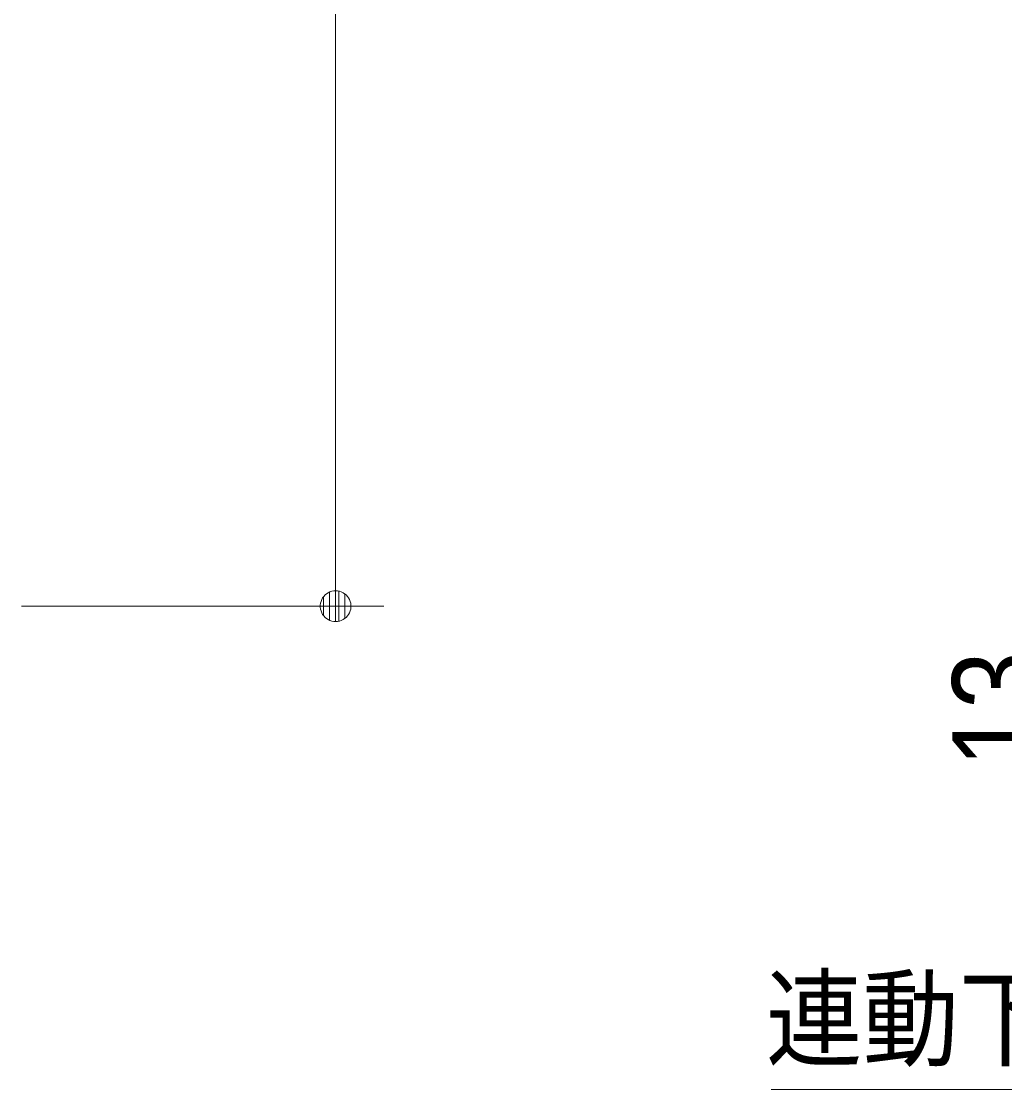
# Model space of a CAD drawing. Units: millimetres, scale not verified. Extents: x -6062 to 6062, y -3045 to 3045.
# Drawn here: x -33 to 373.7, y -2200 to -1758.1 of the extents above; entities that cross this region are included whole.
import ezdxf
from ezdxf.enums import TextEntityAlignment as Align

# ---------------------------------------------------------------- set-up
doc = ezdxf.new("R2010")
doc.units = ezdxf.units.MM
doc.header["$LTSCALE"] = 20
for name, color, linetype, lineweight in [('0-0_2寸法-1', 7, 'Continuous', 9), ('0-1_0', 7, 'Continuous', 9), ('0-2_2寸法-3', 7, 'Continuous', 9), ('0-5_2寸法-2', 7, 'Continuous', 9)]:
    doc.layers.add(name, color=color, linetype=linetype, lineweight=lineweight)
doc.styles.add('ＭＳ ゴシック', font='')
doc.styles.add('ＭＳ Ｐゴシック', font='')
doc.styles.get('ＭＳ ゴシック').set_extended_font_data('MS Gothic')
doc.styles.get('ＭＳ Ｐゴシック').set_extended_font_data('MS PGothic')

# ---------------------------------------------------------------- blocks, each defined once
blk = doc.blocks.new('_Dot')
at = {"layer": '0-1_0'}
for p, q in [((-10, 0), (-20, 0)), ((9.78, 2), (-9.78, 2)), ((7.99, 6), (-7.99, 6)), ((9.16, -3.98), (-9.16, -3.98)), ((6, -7.98), (-6, -7.98))]:
    blk.add_line(p, q, dxfattribs=at)
for points in [[(10, 0), (9.92, 1.25), (9.69, 2.49), (9.3, 3.68), (8.76, 4.82), (8.09, 5.88), (7.29, 6.85), (6.37, 7.71), (5.36, 8.44), (4.26, 9.05), (3.09, 9.51), (1.87, 9.82), (0.63, 9.98), (-0.63, 9.98), (-1.87, 9.82), (-3.09, 9.51), (-4.26, 9.05), (-5.36, 8.44), (-6.37, 7.71), (-7.29, 6.85), (-8.09, 5.88), (-8.76, 4.82), (-9.3, 3.68), (-9.69, 2.49), (-9.92, 1.25), (-10, 0), (0, 0)], [(-10, 0), (-9.92, -1.25), (-9.69, -2.49), (-9.3, -3.68), (-8.76, -4.82), (-8.09, -5.88), (-7.29, -6.85), (-6.37, -7.71), (-5.36, -8.44), (-4.26, -9.05), (-3.09, -9.51), (-1.87, -9.82), (-0.63, -9.98), (0.63, -9.98), (1.87, -9.82), (3.09, -9.51), (4.26, -9.05), (5.36, -8.44), (6.37, -7.71), (7.29, -6.85), (8.09, -5.88), (8.76, -4.82), (9.3, -3.68), (9.69, -2.49), (9.92, -1.25), (10, 0), (0, 0)]]:
    blk.add_lwpolyline(points, close=True, dxfattribs=at)

msp = doc.modelspace()

# ---------------------------------------------------------------- linework, layer by layer
at = {"layer": '0-0_2寸法-1'}
for p, q in [((96.96, -1987.29), (96.96, 337.29)), ((-33.04, -2000), (116.96, -2000))]:
    msp.add_line(p, q, dxfattribs=at)
at = {"layer": '0-2_2寸法-3'}
msp.add_lwpolyline([(935.68, -1975.25), (546.41, -2200), (277.08, -2200)], dxfattribs=at)

# ---------------------------------------------------------------- block references
at = {"layer": '0-0_2寸法-1', "xscale": 0.6356201, "yscale": 0.6356201, "rotation": 270}
msp.add_blockref('_Dot', (96.96, -2000), dxfattribs=at)

# ---------------------------------------------------------------- texts
at = {"layer": '0-2_2寸法-3', "style": 'ＭＳ ゴシック', "width": 0.9}
msp.add_text('連動下ガイド', height=32.55, dxfattribs=at).set_placement((274.98, -2196.66), align=Align.BOTTOM_LEFT)
at = {"layer": '0-5_2寸法-2', "style": 'ＭＳ Ｐゴシック', "width": 0.9}
msp.add_text('13', height=36.66, rotation=90, dxfattribs=at).set_placement((399.7, -2066.66), align=Align.BOTTOM_LEFT)

doc.saveas('drawing.dxf')
